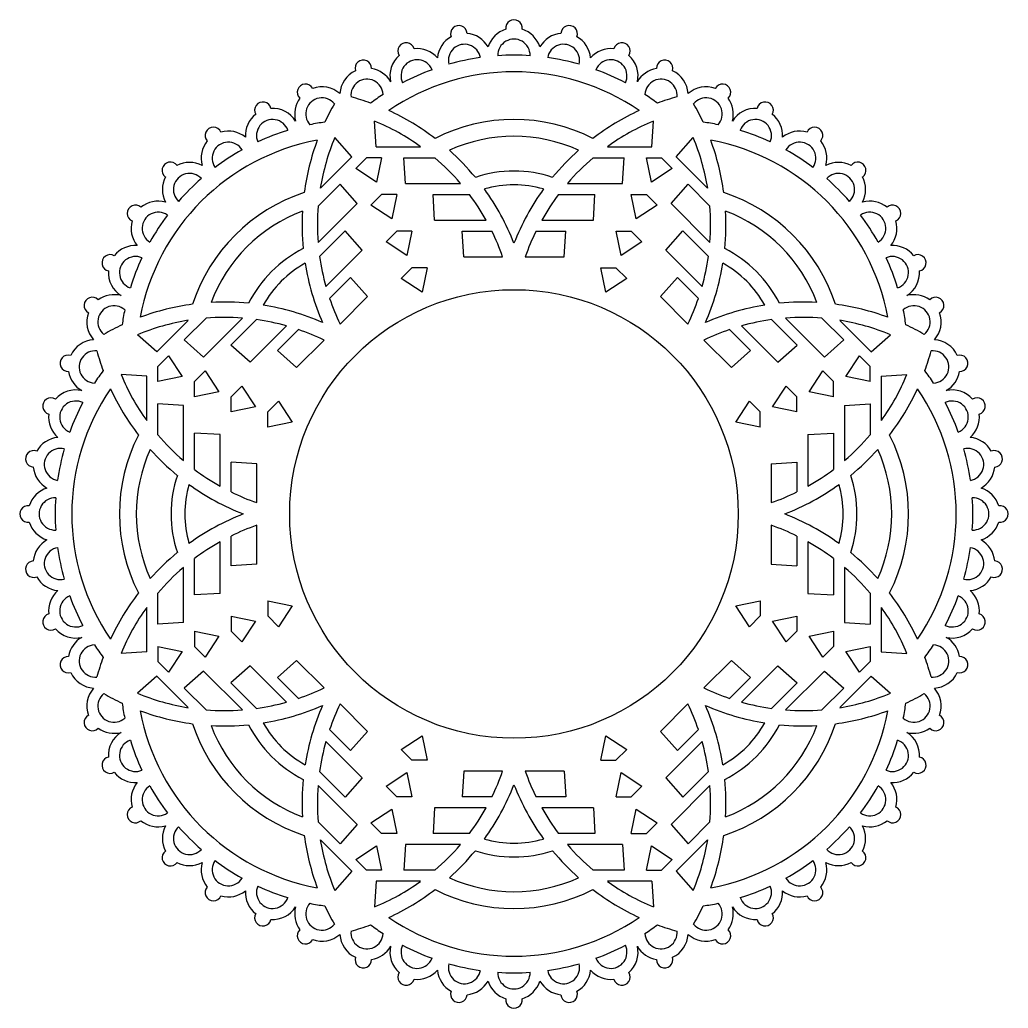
# Model space of a CAD drawing. Extents: x 154 to 529, y 76 to 255.
# Drawn here: x 350.5 to 529, y 76.3 to 254.8 of the extents above; entities that cross this region are included whole.
import ezdxf

# ---------------------------------------------------------------- set-up
doc = ezdxf.new("R2010")
doc.units = 0
doc.layers.get('0').update_dxf_attribs({"linetype": 'CONTINUOUS'})

msp = doc.modelspace()

# ---------------------------------------------------------------- linework, layer by layer
for p, q in [((414.86, 231.9), (414.58, 236.53)), ((464.65, 231.9), (464.92, 236.53)), ((410.45, 230.08), (407.38, 233.54)), ((469.06, 230.08), (472.13, 233.54)), ((414.86, 231.9), (422.88, 231.9)), ((456.63, 231.9), (464.65, 231.9)), ((404.78, 224.4), (410.45, 230.08)), ((411.17, 227.97), (413.1, 229.9)), ((415.84, 229.9), (413.1, 229.9)), ((415.84, 229.9), (414.94, 225.48)), ((420.14, 225.28), (419.86, 229.9)), ((419.86, 229.9), (425.44, 229.9)), ((454.07, 229.9), (459.65, 229.9)), ((459.37, 225.28), (459.65, 229.9)), ((464.57, 225.48), (463.67, 229.9)), ((463.67, 229.9), (466.4, 229.9)), ((468.34, 227.97), (466.4, 229.9)), ((469.06, 230.08), (474.73, 224.4)), ((414.94, 225.48), (411.17, 227.97)), ((468.34, 227.97), (464.57, 225.48)), ((404.38, 221.18), (408.33, 225.13)), ((411.4, 221.66), (408.33, 225.13)), ((420.14, 225.28), (430.09, 225.28)), ((449.42, 225.28), (459.37, 225.28)), ((468.11, 221.66), (471.18, 225.13)), ((471.18, 225.13), (475.13, 221.18)), ((413.91, 221.35), (415.85, 223.28)), ((418.59, 223.28), (415.85, 223.28)), ((418.59, 223.28), (417.68, 218.86)), ((425.14, 223.28), (431.7, 223.28)), ((425.42, 218.66), (425.14, 223.28)), ((447.81, 223.28), (454.37, 223.28)), ((454.09, 218.66), (454.37, 223.28)), ((460.92, 223.28), (463.66, 223.28)), ((461.83, 218.86), (460.92, 223.28)), ((465.6, 221.35), (463.66, 223.28)), ((404.36, 214.63), (411.4, 221.66)), ((468.11, 221.66), (475.15, 214.63)), ((417.68, 218.86), (413.91, 221.35)), ((465.6, 221.35), (461.83, 218.86)), ((425.42, 218.66), (434.72, 218.66)), ((444.79, 218.66), (454.09, 218.66)), ((404.64, 212.07), (409.28, 216.71)), ((412.35, 213.24), (409.28, 216.71)), ((416.65, 214.72), (418.59, 216.66)), ((421.33, 216.66), (418.59, 216.66)), ((421.33, 216.66), (420.42, 212.24)), ((430.7, 212.04), (430.42, 216.66)), ((430.42, 216.66), (435.77, 216.66)), ((443.74, 216.66), (449.09, 216.66)), ((448.81, 212.04), (449.09, 216.66)), ((459.09, 212.24), (458.18, 216.66)), ((458.18, 216.66), (460.92, 216.66)), ((462.85, 214.72), (460.92, 216.66)), ((467.16, 213.24), (470.23, 216.71)), ((470.23, 216.71), (474.87, 212.07)), ((420.42, 212.24), (416.65, 214.72)), ((462.85, 214.72), (459.09, 212.24)), ((405.77, 206.67), (412.35, 213.24)), ((467.16, 213.24), (473.74, 206.67)), ((430.7, 212.04), (437.7, 212.04)), ((441.8, 212.04), (448.81, 212.04)), ((419.4, 208.1), (421.33, 210.04)), ((424.07, 210.04), (421.33, 210.04)), ((424.07, 210.04), (423.17, 205.61)), ((456.34, 205.61), (455.44, 210.04)), ((455.44, 210.04), (458.17, 210.04)), ((460.11, 208.1), (458.17, 210.04)), ((406.44, 204.51), (410.23, 208.29)), ((413.3, 204.83), (410.23, 208.29)), ((423.17, 205.61), (419.4, 208.1)), ((460.11, 208.1), (456.34, 205.61)), ((466.21, 204.83), (469.28, 208.29)), ((469.28, 208.29), (473.07, 204.51)), ((408.34, 199.88), (413.3, 204.83)), ((466.21, 204.83), (471.16, 199.88)), ((375.24, 194.87), (380.92, 200.54)), ((380.19, 197), (384.14, 200.94)), ((383.66, 193.92), (390.7, 200.96)), ((388.61, 196.05), (393.25, 200.68)), ((486.26, 200.68), (490.9, 196.05)), ((488.81, 200.96), (495.85, 193.92)), ((495.37, 200.94), (499.31, 197)), ((498.59, 200.54), (504.26, 194.87)), ((392.08, 192.97), (398.65, 199.55)), ((397.03, 195.1), (400.81, 198.88)), ((478.7, 198.88), (482.48, 195.1)), ((480.86, 199.55), (487.43, 192.97)), ((375.24, 194.87), (371.78, 197.94)), ((383.66, 193.92), (380.19, 197)), ((400.49, 192.02), (405.44, 196.98)), ((474.06, 196.98), (479.02, 192.02)), ((495.85, 193.92), (499.31, 197)), ((504.26, 194.87), (507.73, 197.94)), ((392.08, 192.97), (388.61, 196.05)), ((400.49, 192.02), (397.03, 195.1)), ((479.02, 192.02), (482.48, 195.1)), ((487.43, 192.97), (490.9, 196.05)), ((377.35, 194.15), (375.42, 192.22)), ((377.35, 194.15), (379.84, 190.38)), ((499.67, 190.38), (502.16, 194.15)), ((502.16, 194.15), (504.09, 192.22)), ((375.42, 189.48), (375.42, 192.22)), ((383.97, 191.41), (382.04, 189.47)), ((383.97, 191.41), (386.46, 187.64)), ((493.05, 187.64), (495.53, 191.41)), ((495.53, 191.41), (497.47, 189.47)), ((504.09, 189.48), (504.09, 192.22)), ((373.42, 190.46), (368.79, 190.74)), ((373.42, 182.44), (373.42, 190.46)), ((379.84, 190.38), (375.42, 189.48)), ((382.04, 186.73), (382.04, 189.47)), ((497.47, 186.73), (497.47, 189.47)), ((504.09, 189.48), (499.67, 190.38)), ((506.09, 190.46), (510.72, 190.74)), ((506.09, 190.46), (506.09, 182.44)), ((386.46, 187.64), (382.04, 186.73)), ((390.6, 188.67), (388.66, 186.73)), ((390.6, 188.67), (393.08, 184.9)), ((486.42, 184.9), (488.91, 188.67)), ((488.91, 188.67), (490.85, 186.73)), ((497.47, 186.73), (493.05, 187.64)), ((388.66, 183.99), (388.66, 186.73)), ((397.22, 185.92), (395.28, 183.99)), ((397.22, 185.92), (399.71, 182.15)), ((479.8, 182.15), (482.29, 185.92)), ((482.29, 185.92), (484.22, 183.99)), ((490.85, 183.99), (490.85, 186.73)), ((375.42, 179.88), (375.42, 185.46)), ((380.04, 185.18), (375.42, 185.46)), ((380.04, 175.23), (380.04, 185.18)), ((393.08, 184.9), (388.66, 183.99)), ((395.28, 181.25), (395.28, 183.99)), ((484.22, 181.25), (484.22, 183.99)), ((490.85, 183.99), (486.42, 184.9)), ((499.47, 185.18), (504.09, 185.46)), ((499.47, 185.18), (499.47, 175.23)), ((504.09, 185.46), (504.09, 179.88)), ((399.71, 182.15), (395.28, 181.25)), ((484.22, 181.25), (479.8, 182.15)), ((386.66, 179.9), (382.04, 180.18)), ((382.04, 173.62), (382.04, 180.18)), ((386.66, 170.6), (386.66, 179.9)), ((492.85, 179.9), (497.47, 180.18)), ((492.85, 179.9), (492.85, 170.6)), ((497.47, 180.18), (497.47, 173.62)), ((388.66, 169.55), (388.66, 174.9)), ((393.28, 174.62), (388.66, 174.9)), ((393.28, 167.62), (393.28, 174.62)), ((486.22, 174.62), (490.85, 174.9)), ((486.22, 174.62), (486.22, 167.62)), ((490.85, 174.9), (490.85, 169.55)), ((393.28, 156.51), (393.28, 163.52)), ((486.22, 163.52), (486.22, 156.51)), ((388.66, 156.23), (388.66, 161.58)), ((490.85, 161.58), (490.85, 156.23)), ((386.66, 151.23), (386.66, 160.53)), ((492.85, 160.53), (492.85, 151.23)), ((382.04, 150.95), (382.04, 157.51)), ((497.47, 157.51), (497.47, 150.95)), ((380.04, 145.95), (380.04, 155.9)), ((393.28, 156.51), (388.66, 156.23)), ((486.22, 156.51), (490.85, 156.23)), ((499.47, 155.9), (499.47, 145.95)), ((375.42, 145.67), (375.42, 151.25)), ((386.66, 151.23), (382.04, 150.95)), ((492.85, 151.23), (497.47, 150.95)), ((504.09, 151.25), (504.09, 145.67)), ((373.42, 140.67), (373.42, 148.69)), ((395.28, 149.88), (395.28, 147.15)), ((395.28, 149.88), (399.71, 148.98)), ((399.71, 148.98), (397.22, 145.21)), ((479.8, 148.98), (484.22, 149.88)), ((482.29, 145.21), (479.8, 148.98)), ((484.22, 149.88), (484.22, 147.15)), ((506.09, 148.69), (506.09, 140.67)), ((388.66, 147.14), (393.08, 146.24)), ((388.66, 147.14), (388.66, 144.4)), ((397.22, 145.21), (395.28, 147.15)), ((482.29, 145.21), (484.22, 147.15)), ((486.42, 146.24), (490.85, 147.14)), ((490.85, 147.14), (490.85, 144.4)), ((380.04, 145.95), (375.42, 145.67)), ((393.08, 146.24), (390.6, 142.47)), ((488.91, 142.47), (486.42, 146.24)), ((499.47, 145.95), (504.09, 145.67)), ((382.04, 144.4), (386.46, 143.49)), ((382.04, 144.4), (382.04, 141.66)), ((386.46, 143.49), (383.97, 139.72)), ((390.6, 142.47), (388.66, 144.4)), ((488.91, 142.47), (490.85, 144.4)), ((493.05, 143.49), (497.47, 144.4)), ((495.53, 139.72), (493.05, 143.49)), ((497.47, 144.4), (497.47, 141.66)), ((375.42, 141.65), (379.84, 140.75)), ((375.42, 141.65), (375.42, 138.92)), ((383.97, 139.72), (382.04, 141.66)), ((495.53, 139.72), (497.47, 141.66)), ((499.67, 140.75), (504.09, 141.65)), ((504.09, 141.65), (504.09, 138.92)), ((373.42, 140.67), (368.79, 140.4)), ((379.84, 140.75), (377.35, 136.98)), ((502.16, 136.98), (499.67, 140.75)), ((506.09, 140.67), (510.72, 140.4)), ((377.35, 136.98), (375.42, 138.92)), ((392.08, 138.16), (388.61, 135.09)), ((398.65, 131.58), (392.08, 138.16)), ((400.49, 139.11), (397.03, 136.04)), ((405.44, 134.16), (400.49, 139.11)), ((479.02, 139.11), (474.06, 134.16)), ((479.02, 139.11), (482.48, 136.04)), ((487.43, 138.16), (480.86, 131.58)), ((487.43, 138.16), (490.9, 135.09)), ((502.16, 136.98), (504.09, 138.92)), ((375.24, 136.26), (371.78, 133.19)), ((380.92, 130.59), (375.24, 136.26)), ((383.66, 137.21), (380.19, 134.14)), ((390.7, 130.17), (383.66, 137.21)), ((400.81, 132.25), (397.03, 136.04)), ((482.48, 136.04), (478.7, 132.25)), ((495.85, 137.21), (488.81, 130.17)), ((495.85, 137.21), (499.31, 134.14)), ((504.26, 136.26), (498.59, 130.59)), ((504.26, 136.26), (507.73, 133.19)), ((384.14, 130.19), (380.19, 134.14)), ((393.25, 130.45), (388.61, 135.09)), ((490.9, 135.09), (486.26, 130.45)), ((499.31, 134.14), (495.37, 130.19)), ((413.3, 126.31), (408.34, 131.26)), ((471.16, 131.26), (466.21, 126.31)), ((410.23, 122.84), (406.44, 126.62)), ((413.3, 126.31), (410.23, 122.84)), ((419.4, 123.03), (423.17, 125.52)), ((423.17, 125.52), (424.07, 121.1)), ((455.44, 121.1), (456.34, 125.52)), ((456.34, 125.52), (460.11, 123.03)), ((466.21, 126.31), (469.28, 122.84)), ((473.07, 126.62), (469.28, 122.84)), ((412.35, 117.89), (405.77, 124.46)), ((473.74, 124.46), (467.16, 117.89)), ((419.4, 123.03), (421.33, 121.1)), ((460.11, 123.03), (458.17, 121.1)), ((424.07, 121.1), (421.33, 121.1)), ((455.44, 121.1), (458.17, 121.1)), ((409.28, 114.42), (404.64, 119.06)), ((412.35, 117.89), (409.28, 114.42)), ((416.65, 116.41), (420.42, 118.9)), ((420.42, 118.9), (421.33, 114.47)), ((430.7, 119.1), (430.42, 114.47)), ((437.7, 119.1), (430.7, 119.1)), ((448.81, 119.1), (441.8, 119.1)), ((448.81, 119.1), (449.09, 114.47)), ((458.18, 114.47), (459.09, 118.9)), ((459.09, 118.9), (462.85, 116.41)), ((467.16, 117.89), (470.23, 114.42)), ((474.87, 119.06), (470.23, 114.42)), ((411.4, 109.47), (404.36, 116.51)), ((416.65, 116.41), (418.59, 114.47)), ((462.85, 116.41), (460.92, 114.47)), ((475.15, 116.51), (468.11, 109.47)), ((421.33, 114.47), (418.59, 114.47)), ((435.77, 114.47), (430.42, 114.47)), ((449.09, 114.47), (443.74, 114.47)), ((458.18, 114.47), (460.92, 114.47)), ((425.42, 112.47), (425.14, 107.85)), ((434.72, 112.47), (425.42, 112.47)), ((454.09, 112.47), (444.79, 112.47)), ((454.09, 112.47), (454.37, 107.85)), ((413.91, 109.79), (417.68, 112.27)), ((417.68, 112.27), (418.59, 107.85)), ((460.92, 107.85), (461.83, 112.27)), ((461.83, 112.27), (465.6, 109.79)), ((408.33, 106.01), (404.38, 109.95)), ((411.4, 109.47), (408.33, 106.01)), ((413.91, 109.79), (415.85, 107.85)), ((465.6, 109.79), (463.66, 107.85)), ((468.11, 109.47), (471.18, 106.01)), ((475.13, 109.95), (471.18, 106.01)), ((418.59, 107.85), (415.85, 107.85)), ((431.7, 107.85), (425.14, 107.85)), ((454.37, 107.85), (447.81, 107.85)), ((460.92, 107.85), (463.66, 107.85)), ((410.45, 101.06), (404.78, 106.73)), ((411.17, 103.16), (414.94, 105.65)), ((414.94, 105.65), (415.84, 101.23)), ((420.14, 105.85), (419.86, 101.23)), ((430.09, 105.85), (420.14, 105.85)), ((459.37, 105.85), (449.42, 105.85)), ((459.37, 105.85), (459.65, 101.23)), ((463.67, 101.23), (464.57, 105.65)), ((464.57, 105.65), (468.34, 103.16)), ((474.73, 106.73), (469.06, 101.06)), ((411.17, 103.16), (413.1, 101.23)), ((468.34, 103.16), (466.4, 101.23)), ((410.45, 101.06), (407.38, 97.59)), ((415.84, 101.23), (413.1, 101.23)), ((425.44, 101.23), (419.86, 101.23)), ((459.65, 101.23), (454.07, 101.23)), ((463.67, 101.23), (466.4, 101.23)), ((469.06, 101.06), (472.13, 97.59)), ((414.86, 99.23), (414.58, 94.61)), ((422.88, 99.23), (414.86, 99.23)), ((464.65, 99.23), (456.63, 99.23)), ((464.65, 99.23), (464.92, 94.61))]:
    msp.add_line(p, q)
msp.add_circle((439.75, 165.57), 40.51)
for centre, radius, start, end in [((429.79, 252.29), 1.49, 3.293, 200.707), ((439.75, 253.34), 1.49, 351.293, 188.707), ((449.72, 252.29), 1.49, 339.293, 176.707), ((430.81, 247.49), 4.91, 119.414, 174.3891), ((430.81, 247.49), 4.91, 29.6109, 84.586), ((439.75, 248.43), 4.91, 107.414, 162.3891), ((439.75, 248.43), 4.91, 17.6109, 72.586), ((448.7, 247.49), 4.91, 95.414, 150.3891), ((448.7, 247.49), 4.91, 5.6109, 60.586), ((420.26, 249.2), 1.49, 15.293, 212.707), ((430.81, 247.49), 2.91, 10.0634, 193.9366), ((439.75, 248.43), 2.91, 358.0634, 181.9366), ((448.7, 247.49), 2.91, 346.0634, 169.9366), ((459.25, 249.2), 1.49, 327.293, 164.707), ((422.26, 244.71), 4.91, 131.414, 192.9055), ((422.26, 244.71), 4.91, 41.6109, 96.586), ((439.75, 205.41), 43.02, 86.1267, 93.8733), ((457.25, 244.71), 4.91, 83.414, 138.3891), ((457.25, 244.71), 4.91, 347.0945, 48.586), ((412.53, 246.06), 1.49, 359.1517, 196.5657), ((422.26, 244.71), 2.91, 22.0634, 205.9366), ((439.75, 205.41), 43.02, 98.1267, 105.8733), ((439.75, 205.41), 43.02, 74.1267, 81.8733), ((457.25, 244.71), 2.91, 334.0634, 157.9366), ((466.97, 246.06), 1.49, 343.4343, 180.8483), ((413.21, 241.19), 4.91, 115.2728, 176.5717), ((413.21, 241.19), 4.91, 29.5976, 80.4447), ((439.75, 205.41), 40.02, 55.5806, 124.4194), ((439.75, 205.41), 43.02, 110.1267, 117.8733), ((439.75, 205.41), 43.02, 62.1267, 69.8733), ((466.3, 241.19), 4.91, 99.5553, 150.4024), ((466.3, 241.19), 4.91, 3.4283, 64.7272), ((402.09, 241.73), 1.49, 28.4343, 225.8483), ((413.21, 241.19), 2.91, 3.1215, 185.9528), ((466.3, 241.19), 2.91, 354.0472, 176.8785), ((477.42, 241.73), 1.49, 314.1517, 151.5657), ((405.05, 237.82), 4.91, 48.4283, 109.7272), ((439.75, 205.41), 43.02, 123.3422, 127.0039), ((439.75, 205.41), 43.02, 52.9961, 56.6578), ((474.46, 237.82), 4.91, 70.2728, 131.5717), ((394.4, 238.49), 1.49, 12.293, 209.707), ((405.05, 237.82), 4.91, 144.5553, 195.4024), ((405.05, 237.82), 2.91, 39.0472, 221.8785), ((445.39, 217.79), 43.91, 150.1415, 155), ((398.84, 198.51), 43.91, 70, 74.8585), ((480.66, 198.51), 43.91, 105.1415, 110), ((474.46, 237.82), 2.91, 318.1215, 140.9528), ((434.12, 217.79), 43.91, 25, 29.8585), ((474.46, 237.82), 4.91, 344.5976, 35.4447), ((485.11, 238.49), 1.49, 330.293, 167.707), ((396.16, 233.91), 4.91, 128.414, 183.3891), ((396.16, 233.91), 4.91, 32.0945, 93.586), ((398.84, 198.51), 43.91, 52.6202, 65.3846), ((480.66, 198.51), 43.91, 114.6154, 127.3798), ((483.35, 233.91), 4.91, 86.414, 147.9055), ((483.35, 233.91), 4.91, 356.6109, 51.586), ((396.16, 233.91), 2.91, 19.0634, 202.9366), ((411.58, 193.74), 43.02, 97.9961, 101.6578), ((398.84, 198.51), 41.15, 54.2526, 67.5106), ((439.75, 205.41), 31.41, 63.0095, 116.9905), ((480.66, 198.51), 41.15, 112.4894, 125.7474), ((467.93, 193.74), 43.02, 78.3422, 82.0039), ((483.35, 233.91), 2.91, 337.0634, 160.9366), ((385.47, 233.94), 1.49, 24.293, 221.707), ((388.15, 229.82), 4.91, 50.6109, 105.586), ((411.58, 193.74), 43.02, 107.1267, 114.8733), ((467.93, 193.74), 43.02, 65.1267, 72.8733), ((491.36, 229.82), 4.91, 74.414, 129.3891), ((494.03, 233.94), 1.49, 318.293, 155.707), ((411.58, 193.74), 40.02, 100.5806, 169.4194), ((388.15, 229.82), 4.91, 140.414, 195.3891), ((388.15, 229.82), 2.91, 31.0634, 214.9366), ((445.39, 217.79), 43.91, 159.6154, 172.3798), ((445.39, 217.79), 41.15, 157.4894, 170.7474), ((439.75, 205.41), 28.37, 65.7015, 114.2985), ((434.12, 217.79), 41.15, 9.2526, 22.5106), ((467.93, 193.74), 40.02, 10.5806, 79.4194), ((434.12, 217.79), 43.91, 7.6202, 20.3846), ((491.36, 229.82), 2.91, 325.0634, 148.9366), ((491.36, 229.82), 4.91, 344.6109, 39.586), ((411.58, 193.74), 43.02, 119.1267, 126.8733), ((398.84, 198.51), 43.91, 39.3947, 48.2494), ((480.66, 198.51), 43.91, 131.7506, 140.6053), ((467.93, 193.74), 43.02, 53.1267, 60.8733), ((377.69, 227.63), 1.49, 36.293, 233.707), ((381.16, 224.16), 4.91, 62.6109, 117.586), ((398.84, 198.51), 41.15, 40.5901, 49.7288), ((480.66, 198.51), 41.15, 130.2712, 139.4099), ((498.35, 224.16), 4.91, 62.414, 117.3891), ((501.82, 227.63), 1.49, 306.293, 143.707), ((381.16, 224.16), 2.91, 43.0634, 226.9366), ((439.75, 205.41), 22.09, 71.5868, 108.4132), ((498.35, 224.16), 2.91, 313.0634, 136.9366), ((381.16, 224.16), 4.91, 152.414, 207.3891), ((411.58, 193.74), 43.02, 131.1267, 138.8733), ((439.75, 205.41), 19.6, 74.1525, 105.8475), ((467.93, 193.74), 43.02, 41.1267, 48.8733), ((498.35, 224.16), 4.91, 332.6109, 27.586), ((411.58, 193.74), 31.41, 108.0095, 161.9905), ((398.84, 198.51), 41.15, 29.32, 37.0158), ((398.84, 198.51), 43.91, 21.2927, 35.9203), ((480.66, 198.51), 43.91, 144.0797, 158.7073), ((480.66, 198.51), 41.15, 142.9842, 150.68), ((467.93, 193.74), 31.41, 18.0095, 71.9905), ((375.5, 217.17), 4.91, 74.6109, 129.586), ((504.01, 217.17), 4.91, 50.414, 105.3891), ((371.38, 219.85), 1.49, 48.293, 245.707), ((375.5, 217.17), 2.91, 55.0634, 238.9366), ((411.58, 193.74), 28.37, 110.7015, 159.2985), ((445.39, 217.79), 43.91, 176.7506, 185.6053), ((445.39, 217.79), 41.15, 175.2712, 184.4099), ((434.12, 217.79), 41.15, 355.5901, 4.7288), ((434.12, 217.79), 43.91, 354.3947, 3.2494), ((467.93, 193.74), 28.37, 20.7015, 69.2985), ((504.01, 217.17), 2.91, 301.0634, 124.9366), ((508.13, 219.85), 1.49, 294.293, 131.707), ((375.5, 217.17), 4.91, 164.414, 219.3891), ((411.58, 193.74), 43.02, 143.1267, 150.8733), ((467.93, 193.74), 43.02, 29.1267, 36.8733), ((504.01, 217.17), 4.91, 320.6109, 15.586), ((398.84, 198.51), 41.15, 19.1916, 26.1727), ((480.66, 198.51), 41.15, 153.8273, 160.8084), ((371.41, 209.16), 4.91, 86.6109, 141.586), ((411.58, 193.74), 22.09, 116.5868, 153.4132), ((467.93, 193.74), 22.09, 26.5868, 63.4132), ((508.09, 209.16), 4.91, 38.414, 93.3891), ((366.83, 210.92), 1.49, 60.293, 257.707), ((371.41, 209.16), 2.91, 67.0634, 250.9366), ((411.58, 193.74), 43.02, 155.1267, 162.8733), ((411.58, 193.74), 19.6, 119.1525, 150.8475), ((445.39, 217.79), 43.91, 189.0797, 203.7073), ((445.39, 217.79), 41.15, 187.9842, 195.68), ((434.12, 217.79), 41.15, 344.32, 352.0158), ((434.12, 217.79), 43.91, 336.2927, 350.9203), ((467.93, 193.74), 19.6, 29.1525, 60.8475), ((508.09, 209.16), 2.91, 289.0634, 112.9366), ((467.93, 193.74), 43.02, 17.1267, 24.8733), ((512.68, 210.92), 1.49, 282.293, 119.707), ((371.41, 209.16), 4.91, 176.414, 237.9055), ((508.09, 209.16), 4.91, 302.0945, 3.586), ((363.59, 203.23), 1.49, 44.1517, 241.5657), ((367.5, 200.27), 4.91, 74.5976, 125.4447), ((387.53, 159.93), 43.91, 84.3947, 93.2494), ((445.39, 217.79), 41.15, 198.8273, 205.8084), ((434.12, 217.79), 41.15, 334.1916, 341.1727), ((491.98, 159.93), 43.91, 86.7506, 95.6053), ((512, 200.27), 4.91, 54.5553, 105.4024), ((515.92, 203.23), 1.49, 298.4343, 135.8483), ((367.5, 200.27), 4.91, 160.2728, 221.5717), ((367.5, 200.27), 2.91, 48.1215, 230.9528), ((411.58, 193.74), 43.02, 168.3422, 172.0039), ((387.53, 159.93), 43.91, 97.6202, 110.3846), ((387.53, 159.93), 43.91, 66.2927, 80.9203), ((491.98, 159.93), 43.91, 99.0797, 113.7073), ((491.98, 159.93), 43.91, 69.6154, 82.3798), ((512, 200.27), 2.91, 309.0472, 131.8785), ((467.93, 193.74), 43.02, 7.9961, 11.6578), ((512, 200.27), 4.91, 318.4283, 19.7272), ((387.53, 159.93), 41.15, 99.2526, 112.5106), ((387.53, 159.93), 41.15, 85.5901, 94.7288), ((387.53, 159.93), 41.15, 74.32, 82.0158), ((491.98, 159.93), 41.15, 97.9842, 105.68), ((491.98, 159.93), 41.15, 85.2712, 94.4099), ((491.98, 159.93), 41.15, 67.4894, 80.7474), ((387.53, 159.93), 43.91, 115, 119.8585), ((387.53, 159.93), 41.15, 64.1916, 71.1727), ((491.98, 159.93), 41.15, 108.8273, 115.8084), ((491.98, 159.93), 43.91, 60.1415, 65), ((364.13, 192.12), 4.91, 93.4283, 154.7272), ((515.38, 192.12), 4.91, 25.2728, 86.5717), ((364.13, 192.12), 2.91, 84.0472, 266.8785), ((406.81, 206.48), 43.91, 195.1415, 200), ((472.7, 206.48), 43.91, 340, 344.8585), ((515.38, 192.12), 2.91, 273.1215, 95.9528), ((359.26, 192.79), 1.49, 73.4343, 270.8483), ((520.24, 192.79), 1.49, 269.1517, 106.5657), ((364.13, 192.12), 4.91, 189.5553, 240.4024), ((399.91, 165.57), 43.02, 142.9961, 146.6578), ((479.6, 165.57), 43.02, 33.3422, 37.0039), ((515.38, 192.12), 4.91, 299.5976, 350.4447), ((406.81, 206.48), 41.15, 202.4894, 215.7474), ((472.7, 206.48), 41.15, 324.2526, 337.5106), ((360.61, 183.06), 4.91, 77.0945, 138.586), ((399.91, 165.57), 40.02, 145.5806, 214.4194), ((406.81, 206.48), 43.91, 204.6154, 217.3798), ((472.7, 206.48), 43.91, 322.6202, 335.3846), ((479.6, 165.57), 40.02, 325.5806, 34.4194), ((518.9, 183.06), 4.91, 41.414, 102.9055), ((356.12, 185.06), 1.49, 57.293, 254.707), ((360.61, 183.06), 2.91, 64.0634, 247.9366), ((399.91, 165.57), 43.02, 152.1267, 159.8733), ((518.9, 183.06), 2.91, 292.0634, 115.9366), ((479.6, 165.57), 43.02, 20.1267, 27.8733), ((523.39, 185.06), 1.49, 285.293, 122.707), ((360.61, 183.06), 4.91, 173.414, 228.3891), ((518.9, 183.06), 4.91, 311.6109, 6.586), ((357.83, 174.51), 4.91, 95.6109, 150.586), ((399.91, 165.57), 31.41, 153.0095, 206.9905), ((406.81, 206.48), 41.15, 220.2712, 229.4099), ((472.7, 206.48), 41.15, 310.5901, 319.7288), ((479.6, 165.57), 31.41, 333.0095, 26.9905), ((521.68, 174.51), 4.91, 29.414, 84.3891), ((353.03, 175.53), 1.49, 69.293, 266.707), ((357.83, 174.51), 2.91, 76.0634, 259.9366), ((399.91, 165.57), 43.02, 164.1267, 171.8733), ((399.91, 165.57), 28.37, 155.7015, 204.2985), ((406.81, 206.48), 43.91, 221.7506, 230.6053), ((472.7, 206.48), 43.91, 309.3947, 318.2494), ((479.6, 165.57), 28.37, 335.7015, 24.2985), ((521.68, 174.51), 2.91, 280.0634, 103.9366), ((479.6, 165.57), 43.02, 8.1267, 15.8733), ((526.48, 175.53), 1.49, 273.293, 110.707), ((357.83, 174.51), 4.91, 185.414, 240.3891), ((406.81, 206.48), 41.15, 232.9842, 240.68), ((472.7, 206.48), 41.15, 299.32, 307.0158), ((521.68, 174.51), 4.91, 299.6109, 354.586), ((399.91, 165.57), 22.09, 161.5868, 198.4132), ((479.6, 165.57), 22.09, 341.5868, 18.4132), ((356.89, 165.57), 4.91, 107.6109, 162.586), ((399.91, 165.57), 19.6, 164.1525, 195.8475), ((406.81, 206.48), 43.91, 234.0797, 248.7073), ((472.7, 206.48), 43.91, 291.2927, 305.9203), ((479.6, 165.57), 19.6, 344.1525, 15.8475), ((522.62, 165.57), 4.91, 17.414, 72.3891), ((356.89, 165.57), 2.91, 88.0634, 271.9366), ((399.91, 165.57), 43.02, 176.1267, 183.8733), ((406.81, 206.48), 41.15, 243.8273, 250.8084), ((472.7, 206.48), 41.15, 289.1916, 296.1727), ((522.62, 165.57), 2.91, 268.0634, 91.9366), ((479.6, 165.57), 43.02, 356.1267, 3.8733), ((351.98, 165.57), 1.49, 81.293, 278.707), ((527.53, 165.57), 1.49, 261.293, 98.707), ((406.81, 124.66), 43.91, 111.2927, 125.9203), ((472.7, 124.66), 43.91, 54.0797, 68.7073), ((356.89, 165.57), 4.91, 197.414, 252.3891), ((406.81, 124.66), 41.15, 109.1916, 116.1727), ((472.7, 124.66), 41.15, 63.8273, 70.8084), ((522.62, 165.57), 4.91, 287.6109, 342.586), ((357.83, 156.62), 4.91, 119.6109, 174.586), ((521.68, 156.62), 4.91, 5.414, 60.3891), ((357.83, 156.62), 2.91, 100.0634, 283.9366), ((399.91, 165.57), 43.02, 188.1267, 195.8733), ((406.81, 124.66), 41.15, 119.32, 127.0158), ((472.7, 124.66), 41.15, 52.9842, 60.68), ((521.68, 156.62), 2.91, 256.0634, 79.9366), ((479.6, 165.57), 43.02, 344.1267, 351.8733), ((406.81, 124.66), 43.91, 129.3947, 138.2494), ((472.7, 124.66), 43.91, 41.7506, 50.6053), ((353.03, 155.6), 1.49, 93.293, 290.707), ((406.81, 124.66), 41.15, 130.5901, 139.7288), ((472.7, 124.66), 41.15, 40.2712, 49.4099), ((526.48, 155.6), 1.49, 249.293, 86.707), ((357.83, 156.62), 4.91, 209.414, 264.3891), ((521.68, 156.62), 4.91, 275.6109, 330.586), ((360.61, 148.07), 4.91, 131.6109, 186.586), ((360.61, 148.07), 2.91, 112.0634, 295.9366), ((399.91, 165.57), 43.02, 200.1267, 207.8733), ((406.81, 124.66), 43.91, 142.6202, 155.3846), ((472.7, 124.66), 43.91, 24.6154, 37.3798), ((518.9, 148.07), 2.91, 244.0634, 67.9366), ((479.6, 165.57), 43.02, 332.1267, 339.8733), ((518.9, 148.07), 4.91, 353.414, 48.3891), ((406.81, 124.66), 41.15, 144.2526, 157.5106), ((472.7, 124.66), 41.15, 22.4894, 35.7474), ((356.12, 146.07), 1.49, 105.293, 302.707), ((523.39, 146.07), 1.49, 237.293, 74.707), ((360.61, 148.07), 4.91, 221.414, 282.9055), ((518.9, 148.07), 4.91, 257.0945, 318.586), ((364.13, 139.02), 4.91, 119.5976, 170.4447), ((515.38, 139.02), 4.91, 9.5553, 60.4024), ((364.13, 139.02), 2.91, 93.1215, 275.9528), ((399.91, 165.57), 43.02, 213.3422, 217.0039), ((479.6, 165.57), 43.02, 322.9961, 326.6578), ((515.38, 139.02), 2.91, 264.0472, 86.8785), ((359.26, 138.35), 1.49, 89.1517, 286.5657), ((406.81, 124.66), 43.91, 160, 164.8585), ((472.7, 124.66), 43.91, 15.1415, 20), ((520.24, 138.35), 1.49, 253.4343, 90.8483), ((364.13, 139.02), 4.91, 205.2728, 266.5717), ((515.38, 139.02), 4.91, 273.4283, 334.7272), ((367.5, 130.86), 4.91, 138.4283, 199.7272), ((387.53, 171.2), 41.15, 288.8273, 295.8084), ((491.98, 171.2), 41.15, 244.1916, 251.1727), ((512, 130.86), 4.91, 340.2728, 41.5717), ((367.5, 130.86), 2.91, 129.0472, 311.8785), ((387.53, 171.2), 43.91, 240.1415, 245), ((387.53, 171.2), 41.15, 247.4894, 260.7474), ((491.98, 171.2), 41.15, 279.2526, 292.5106), ((512, 130.86), 2.91, 228.1215, 50.9528), ((491.98, 171.2), 43.91, 295, 299.8585), ((411.58, 137.39), 43.02, 187.9961, 191.6578), ((387.53, 171.2), 41.15, 277.9842, 285.68), ((387.53, 171.2), 43.91, 279.0797, 293.7073), ((445.39, 113.34), 43.91, 156.2927, 170.9203), ((445.39, 113.34), 41.15, 154.1916, 161.1727), ((434.12, 113.34), 41.15, 18.8273, 25.8084), ((434.12, 113.34), 43.91, 9.0797, 23.7073), ((491.98, 171.2), 43.91, 246.2927, 260.9203), ((491.98, 171.2), 41.15, 254.32, 262.0158), ((467.93, 137.39), 43.02, 348.3422, 352.0039), ((363.59, 127.9), 1.49, 118.4343, 315.8483), ((411.58, 137.39), 40.02, 190.5806, 259.4194), ((387.53, 171.2), 43.91, 249.6154, 262.3798), ((387.53, 171.2), 41.15, 265.2712, 274.4099), ((467.93, 137.39), 40.02, 280.5806, 349.4194), ((491.98, 171.2), 41.15, 265.5901, 274.7288), ((491.98, 171.2), 43.91, 277.6202, 290.3846), ((515.92, 127.9), 1.49, 224.1517, 61.5657), ((367.5, 130.86), 4.91, 234.5553, 285.4024), ((411.58, 137.39), 31.41, 198.0095, 251.9905), ((387.53, 171.2), 43.91, 266.7506, 275.6053), ((411.58, 137.39), 28.37, 200.7015, 249.2985), ((411.58, 137.39), 22.09, 206.5868, 243.4132), ((411.58, 137.39), 19.6, 209.1525, 240.8475), ((467.93, 137.39), 19.6, 299.1525, 330.8475), ((467.93, 137.39), 31.41, 288.0095, 341.9905), ((467.93, 137.39), 22.09, 296.5868, 333.4132), ((467.93, 137.39), 28.37, 290.7015, 339.2985), ((491.98, 171.2), 43.91, 264.3947, 273.2494), ((512, 130.86), 4.91, 254.5976, 305.4447), ((371.41, 121.97), 4.91, 122.0945, 183.586), ((508.09, 121.97), 4.91, 356.414, 57.9055), ((371.41, 121.97), 2.91, 109.0634, 292.9366), ((411.58, 137.39), 43.02, 197.1267, 204.8733), ((445.39, 113.34), 41.15, 164.32, 172.0158), ((434.12, 113.34), 41.15, 7.9842, 15.68), ((508.09, 121.97), 2.91, 247.0634, 70.9366), ((467.93, 137.39), 43.02, 335.1267, 342.8733), ((366.83, 120.21), 1.49, 102.293, 299.707), ((512.68, 120.21), 1.49, 240.293, 77.707), ((371.41, 121.97), 4.91, 218.414, 273.3891), ((398.84, 132.62), 41.15, 333.8273, 340.8084), ((480.66, 132.62), 41.15, 199.1916, 206.1727), ((508.09, 121.97), 4.91, 266.6109, 321.586), ((375.5, 113.96), 4.91, 140.6109, 195.586), ((375.5, 113.96), 2.91, 121.0634, 304.9366), ((411.58, 137.39), 43.02, 209.1267, 216.8733), ((445.39, 113.34), 43.91, 174.3947, 183.2494), ((445.39, 113.34), 41.15, 175.5901, 184.7288), ((398.84, 132.62), 43.91, 324.0797, 338.7073), ((480.66, 132.62), 43.91, 201.2927, 215.9203), ((434.12, 113.34), 41.15, 355.2712, 4.4099), ((434.12, 113.34), 43.91, 356.7506, 5.6053), ((504.01, 113.96), 2.91, 235.0634, 58.9366), ((467.93, 137.39), 43.02, 323.1267, 330.8733), ((504.01, 113.96), 4.91, 344.414, 39.3891), ((371.38, 111.29), 1.49, 114.293, 311.707), ((398.84, 132.62), 41.15, 322.9842, 330.68), ((480.66, 132.62), 41.15, 209.32, 217.0158), ((508.13, 111.29), 1.49, 228.293, 65.707), ((375.5, 113.96), 4.91, 230.414, 285.3891), ((381.16, 106.97), 4.91, 152.6109, 207.586), ((381.16, 106.97), 2.91, 133.0634, 316.9366), ((411.58, 137.39), 43.02, 221.1267, 228.8733), ((498.35, 106.97), 2.91, 223.0634, 46.9366), ((467.93, 137.39), 43.02, 311.1267, 318.8733), ((498.35, 106.97), 4.91, 332.414, 27.3891), ((504.01, 113.96), 4.91, 254.6109, 309.586), ((445.39, 113.34), 43.91, 187.6202, 200.3846), ((434.12, 113.34), 43.91, 339.6154, 352.3798), ((445.39, 113.34), 41.15, 189.2526, 202.5106), ((398.84, 132.62), 41.15, 310.2712, 319.4099), ((439.75, 125.72), 19.6, 254.1525, 285.8475), ((480.66, 132.62), 41.15, 220.5901, 229.7288), ((434.12, 113.34), 41.15, 337.4894, 350.7474), ((377.69, 103.5), 1.49, 126.293, 323.707), ((398.84, 132.62), 43.91, 311.7506, 320.6053), ((439.75, 125.72), 22.09, 251.5868, 288.4132), ((480.66, 132.62), 43.91, 219.3947, 228.2494), ((501.82, 103.5), 1.49, 216.293, 53.707), ((381.16, 106.97), 4.91, 242.414, 297.3891), ((388.15, 101.31), 4.91, 164.6109, 219.586), ((388.15, 101.31), 2.91, 145.0634, 328.9366), ((411.58, 137.39), 43.02, 233.1267, 240.8733), ((491.36, 101.31), 2.91, 211.0634, 34.9366), ((467.93, 137.39), 43.02, 299.1267, 306.8733), ((491.36, 101.31), 4.91, 320.414, 15.3891), ((498.35, 106.97), 4.91, 242.6109, 297.586), ((396.16, 97.23), 2.91, 157.0634, 340.9366), ((411.58, 137.39), 43.02, 245.1267, 252.8733), ((398.84, 132.62), 41.15, 292.4894, 305.7474), ((439.75, 125.72), 28.37, 245.7015, 294.2985), ((480.66, 132.62), 41.15, 234.2526, 247.5106), ((483.35, 97.23), 2.91, 199.0634, 22.9366), ((467.93, 137.39), 43.02, 287.1267, 294.8733), ((385.47, 97.19), 1.49, 138.293, 335.707), ((388.15, 101.31), 4.91, 254.414, 309.3891), ((396.16, 97.23), 4.91, 176.6109, 231.586), ((398.84, 132.62), 43.91, 294.6154, 307.3798), ((439.75, 125.72), 31.41, 243.0095, 296.9905), ((480.66, 132.62), 43.91, 232.6202, 245.3846), ((483.35, 97.23), 4.91, 308.414, 3.3891), ((491.36, 101.31), 4.91, 230.6109, 285.586), ((494.03, 97.19), 1.49, 204.293, 41.707), ((396.16, 97.23), 4.91, 266.414, 327.9055), ((405.05, 93.32), 4.91, 164.5976, 215.4447), ((405.05, 93.32), 2.91, 138.1215, 320.9528), ((411.58, 137.39), 43.02, 258.3422, 262.0039), ((445.39, 113.34), 43.91, 205, 209.8585), ((474.46, 93.32), 2.91, 219.0472, 41.8785), ((434.12, 113.34), 43.91, 330.1415, 335), ((467.93, 137.39), 43.02, 277.9961, 281.6578), ((474.46, 93.32), 4.91, 324.5553, 15.4024), ((483.35, 97.23), 4.91, 212.0945, 273.586), ((394.4, 92.65), 1.49, 150.293, 347.707), ((485.11, 92.65), 1.49, 192.293, 29.707), ((398.84, 132.62), 43.91, 285.1415, 290), ((439.75, 125.72), 43.02, 232.9961, 236.6578), ((439.75, 125.72), 40.02, 235.5806, 304.4194), ((439.75, 125.72), 43.02, 303.3422, 307.0039), ((480.66, 132.62), 43.91, 250, 254.8585), ((402.09, 89.4), 1.49, 134.1517, 331.5657), ((405.05, 93.32), 4.91, 250.2728, 311.5717), ((413.21, 89.94), 4.91, 183.4283, 244.7272), ((413.21, 89.94), 2.91, 174.0472, 356.8785), ((466.3, 89.94), 2.91, 183.1215, 5.9528), ((466.3, 89.94), 4.91, 295.2728, 356.5717), ((474.46, 93.32), 4.91, 228.4283, 289.7272), ((477.42, 89.4), 1.49, 208.4343, 45.8483), ((413.21, 89.94), 4.91, 279.5553, 330.4024), ((422.26, 86.42), 4.91, 167.0945, 228.586), ((422.26, 86.42), 2.91, 154.0634, 337.9366), ((439.75, 125.72), 43.02, 242.1267, 249.8733), ((439.75, 125.72), 43.02, 290.1267, 297.8733), ((457.25, 86.42), 2.91, 202.0634, 25.9366), ((457.25, 86.42), 4.91, 311.414, 12.9055), ((466.3, 89.94), 4.91, 209.5976, 260.4447), ((412.53, 85.08), 1.49, 163.4343, 0.8483), ((430.81, 83.64), 2.91, 166.0634, 349.9366), ((439.75, 125.72), 43.02, 254.1267, 261.8733), ((448.7, 83.64), 2.91, 190.0634, 13.9366), ((439.75, 125.72), 43.02, 278.1267, 285.8733), ((466.97, 85.08), 1.49, 179.1517, 16.5657), ((420.26, 81.93), 1.49, 147.293, 344.707), ((422.26, 86.42), 4.91, 263.414, 318.3891), ((430.81, 83.64), 4.91, 185.6109, 240.586), ((439.75, 82.7), 2.91, 178.0634, 1.9366), ((439.75, 125.72), 43.02, 266.1267, 273.8733), ((448.7, 83.64), 4.91, 299.414, 354.3891), ((457.25, 86.42), 4.91, 221.6109, 276.586), ((459.25, 81.93), 1.49, 195.293, 32.707), ((430.81, 83.64), 4.91, 275.414, 330.3891), ((439.75, 82.7), 4.91, 197.6109, 252.586), ((439.75, 82.7), 4.91, 287.414, 342.3891), ((448.7, 83.64), 4.91, 209.6109, 264.586), ((429.79, 78.84), 1.49, 159.293, 356.707), ((449.72, 78.84), 1.49, 183.293, 20.707), ((439.75, 77.79), 1.49, 171.293, 8.707)]:
    msp.add_arc(centre, radius, start, end)

doc.saveas('drawing.dxf')
